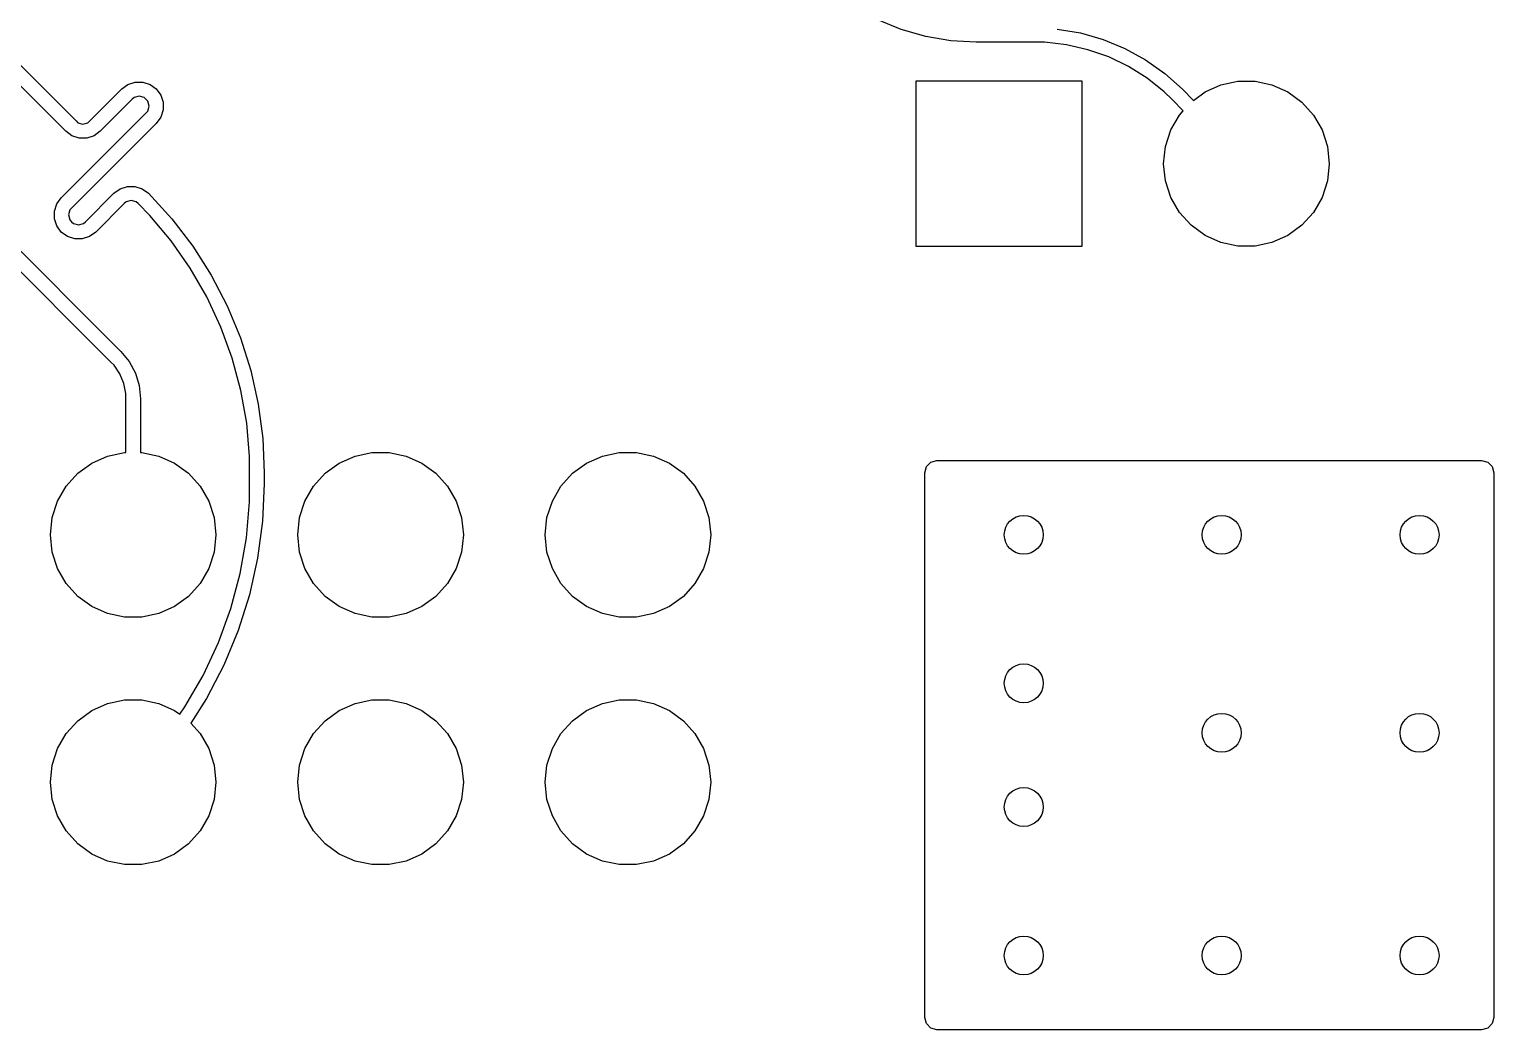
# Model space of a CAD drawing. Extents: x 6.5 to 8.1, y -3.85 to -2.25.
# Drawn here: x 7.508 to 8.1, y -3.85 to -3.446 of the extents above; entities that cross this region are included whole.
import ezdxf

# ---------------------------------------------------------------- set-up
doc = ezdxf.new("R2010")
doc.units = 0
doc.header["$MEASUREMENT"] = 0
doc.layers.add('BLACK', color=7, linetype='CONTINUOUS')

msp = doc.modelspace()

# ---------------------------------------------------------------- linework, layer by layer
at = {"layer": 'BLACK', "linetype": 'CONTINUOUS'}
for p, q in [((7.52272, -3.48689), (7.46291, -3.42709)), ((7.46709, -3.42291), (7.52689, -3.48272)), ((7.86048, -3.44581), (7.85097, -3.44187)), ((7.87036, -3.44865), (7.86048, -3.44581)), ((7.8805, -3.45038), (7.87036, -3.44865)), ((7.89077, -3.45095), (7.8805, -3.45038)), ((7.914, -3.45095), (7.89077, -3.45095)), ((7.89077, -3.45095), (7.89077, -3.45095)), ((7.89077, -3.45095), (7.89077, -3.45095)), ((7.91844, -3.45095), (7.914, -3.45095)), ((7.92728, -3.45195), (7.91844, -3.45095)), ((7.92352, -3.44558), (7.93292, -3.44718)), ((7.93292, -3.44718), (7.94209, -3.44982)), ((7.94209, -3.44982), (7.9509, -3.45347)), ((7.93594, -3.45393), (7.92728, -3.45195)), ((7.94433, -3.45686), (7.93594, -3.45393)), ((7.95234, -3.46072), (7.94433, -3.45686)), ((7.9509, -3.45347), (7.95924, -3.45808)), ((7.95986, -3.46545), (7.95234, -3.46072)), ((7.95924, -3.45808), (7.96702, -3.4636)), ((7.5454, -3.46979), (7.54789, -3.46798)), ((7.54789, -3.46798), (7.55081, -3.46703)), ((7.55081, -3.46703), (7.55389, -3.46703)), ((7.55389, -3.46703), (7.55682, -3.46798)), ((7.55682, -3.46798), (7.55931, -3.46979)), ((7.86654, -3.53346), (7.86654, -3.46654)), ((7.86654, -3.46654), (7.93346, -3.46654)), ((7.93346, -3.46654), (7.93346, -3.53346)), ((7.96681, -3.47099), (7.95986, -3.46545)), ((7.96702, -3.4636), (7.97413, -3.46995)), ((7.98327, -3.47102), (7.98966, -3.46817)), ((7.98966, -3.46817), (7.9965, -3.46672)), ((7.9965, -3.46672), (8.0035, -3.46672)), ((8.0035, -3.46672), (8.01034, -3.46817)), ((8.01034, -3.46817), (8.01673, -3.47102)), ((7.53246, -3.48272), (7.54539, -3.46979)), ((7.54957, -3.47396), (7.53664, -3.48689)), ((7.54539, -3.46979), (7.54539, -3.46979)), ((7.54539, -3.46979), (7.5454, -3.46979)), ((7.55032, -3.47322), (7.54957, -3.47396)), ((7.54957, -3.47396), (7.54957, -3.47396)), ((7.54957, -3.47396), (7.54957, -3.47396)), ((7.54957, -3.47396), (7.54957, -3.47396)), ((7.55235, -3.47267), (7.55032, -3.47322)), ((7.55439, -3.47322), (7.55235, -3.47267)), ((7.55514, -3.47396), (7.55439, -3.47322)), ((7.55588, -3.47471), (7.55514, -3.47396)), ((7.55514, -3.47396), (7.55514, -3.47396)), ((7.55514, -3.47396), (7.55514, -3.47396)), ((7.55514, -3.47396), (7.55514, -3.47396)), ((7.55514, -3.47396), (7.55514, -3.47396)), ((7.55514, -3.47396), (7.55514, -3.47396)), ((7.55514, -3.47396), (7.55514, -3.47396)), ((7.55643, -3.47675), (7.55588, -3.47471)), ((7.55931, -3.46979), (7.55931, -3.46979)), ((7.55931, -3.46979), (7.55931, -3.46979)), ((7.55931, -3.46979), (7.55931, -3.46979)), ((7.55931, -3.46979), (7.55931, -3.46979)), ((7.55931, -3.46979), (7.55931, -3.46979)), ((7.55931, -3.46979), (7.55931, -3.46979)), ((7.55931, -3.46979), (7.55931, -3.46979)), ((7.55931, -3.46979), (7.55931, -3.46979)), ((7.55931, -3.46979), (7.55932, -3.46979)), ((7.55932, -3.46979), (7.56112, -3.47228)), ((7.56112, -3.47228), (7.56208, -3.47521)), ((7.96995, -3.47413), (7.96681, -3.47099)), ((7.97446, -3.47863), (7.96995, -3.47413)), ((7.96995, -3.47413), (7.96995, -3.47413)), ((7.97413, -3.46995), (7.97413, -3.46995)), ((7.97413, -3.46995), (7.97859, -3.47442)), ((7.97859, -3.47442), (7.98327, -3.47102)), ((8.01673, -3.47102), (8.02239, -3.47513)), ((7.53734, -3.49733), (7.55514, -3.47953)), ((7.55514, -3.47953), (7.55588, -3.47879)), ((7.55514, -3.47953), (7.55514, -3.47953)), ((7.55588, -3.47879), (7.55643, -3.47675)), ((7.56208, -3.47829), (7.56112, -3.48122)), ((7.56208, -3.47521), (7.56208, -3.47829)), ((7.96943, -3.48639), (7.97293, -3.48033)), ((7.97293, -3.48033), (7.97446, -3.47863)), ((8.02239, -3.47513), (8.02707, -3.48033)), ((8.02707, -3.48033), (8.03057, -3.48639)), ((7.52689, -3.48272), (7.52689, -3.48272)), ((7.52689, -3.48272), (7.52689, -3.48272)), ((7.52689, -3.48272), (7.5269, -3.48273)), ((7.5269, -3.48273), (7.52764, -3.48347)), ((7.52764, -3.48347), (7.52968, -3.48401)), ((7.52968, -3.48401), (7.53172, -3.48347)), ((7.53172, -3.48347), (7.53246, -3.48272)), ((7.53246, -3.48272), (7.53246, -3.48272)), ((7.53246, -3.48272), (7.53246, -3.48272)), ((7.53246, -3.48272), (7.53246, -3.48272)), ((7.55931, -3.48371), (7.54151, -3.50151)), ((7.56112, -3.48122), (7.55931, -3.48371)), ((7.55931, -3.48371), (7.55931, -3.48371)), ((7.96727, -3.49304), (7.96943, -3.48639)), ((8.03057, -3.48639), (8.03273, -3.49304)), ((7.52272, -3.4869), (7.52272, -3.48689)), ((7.52521, -3.48871), (7.52272, -3.4869)), ((7.52814, -3.48966), (7.52521, -3.48871)), ((7.53122, -3.48966), (7.52814, -3.48966)), ((7.53415, -3.48871), (7.53122, -3.48966)), ((7.53663, -3.4869), (7.53415, -3.48871)), ((7.53664, -3.48689), (7.53663, -3.4869)), ((7.52092, -3.51374), (7.53733, -3.49733)), ((7.53733, -3.49733), (7.53734, -3.49733)), ((7.96654, -3.5), (7.96727, -3.49304)), ((8.03273, -3.49304), (8.03346, -3.5)), ((7.54151, -3.50151), (7.5251, -3.51792)), ((7.54151, -3.50151), (7.54151, -3.50151)), ((7.96727, -3.50696), (7.96654, -3.5)), ((8.03346, -3.5), (8.03273, -3.50696)), ((7.47581, -3.50663), (7.54502, -3.57584)), ((7.54221, -3.51195), (7.5447, -3.51014)), ((7.5447, -3.51014), (7.54763, -3.50919)), ((7.54763, -3.50919), (7.55071, -3.50919)), ((7.55071, -3.50919), (7.55363, -3.51014)), ((7.55363, -3.51014), (7.55612, -3.51195)), ((7.96943, -3.51361), (7.96727, -3.50696)), ((8.03273, -3.50696), (8.03057, -3.51361)), ((7.54084, -3.58002), (7.47163, -3.51081)), ((7.51816, -3.51916), (7.51911, -3.51624)), ((7.51911, -3.51624), (7.52092, -3.51375)), ((7.52092, -3.51375), (7.52092, -3.51374)), ((7.52092, -3.51374), (7.52092, -3.51374)), ((7.52092, -3.51374), (7.52092, -3.51374)), ((7.53067, -3.52349), (7.54221, -3.51195)), ((7.54638, -3.51613), (7.53484, -3.52766)), ((7.54221, -3.51195), (7.54221, -3.51195)), ((7.54221, -3.51195), (7.54221, -3.51195)), ((7.54221, -3.51195), (7.54221, -3.51195)), ((7.54221, -3.51195), (7.54221, -3.51195)), ((7.54713, -3.51538), (7.54638, -3.51613)), ((7.54638, -3.51613), (7.54638, -3.51613)), ((7.54917, -3.51483), (7.54713, -3.51538)), ((7.5512, -3.51538), (7.54917, -3.51483)), ((7.55195, -3.51613), (7.5512, -3.51538)), ((7.5567, -3.52088), (7.55195, -3.51613)), ((7.55195, -3.51613), (7.55195, -3.51613)), ((7.55195, -3.51613), (7.55195, -3.51613)), ((7.55195, -3.51613), (7.55195, -3.51613)), ((7.55612, -3.51195), (7.55613, -3.51195)), ((7.55613, -3.51195), (7.55613, -3.51195)), ((7.55613, -3.51195), (7.56555, -3.52223)), ((7.55613, -3.51195), (7.55613, -3.51195)), ((7.97293, -3.51967), (7.96943, -3.51361)), ((8.03057, -3.51361), (8.02707, -3.51967)), ((7.51816, -3.52224), (7.51816, -3.51916)), ((7.51911, -3.52517), (7.51816, -3.52224)), ((7.52435, -3.51867), (7.52381, -3.5207)), ((7.52381, -3.5207), (7.52435, -3.52274)), ((7.5251, -3.51792), (7.52435, -3.51867)), ((7.5251, -3.51792), (7.5251, -3.51792)), ((7.5251, -3.51792), (7.5251, -3.51792)), ((7.5251, -3.51792), (7.5251, -3.51792)), ((7.56535, -3.53118), (7.5567, -3.52088)), ((7.56555, -3.52223), (7.57404, -3.5333)), ((7.97761, -3.52487), (7.97293, -3.51967)), ((8.02707, -3.51967), (8.02239, -3.52487)), ((7.52092, -3.52766), (7.51911, -3.52517)), ((7.52094, -3.52767), (7.52092, -3.52766)), ((7.52092, -3.52766), (7.52092, -3.52766)), ((7.52092, -3.52766), (7.52092, -3.52766)), ((7.52092, -3.52766), (7.52092, -3.52766)), ((7.52092, -3.52766), (7.52092, -3.52766)), ((7.52092, -3.52766), (7.52092, -3.52766)), ((7.52092, -3.52766), (7.52092, -3.52766)), ((7.52092, -3.52766), (7.52092, -3.52766)), ((7.52092, -3.52766), (7.52092, -3.52766)), ((7.52092, -3.52766), (7.52092, -3.52766)), ((7.52342, -3.52947), (7.52094, -3.52767)), ((7.52435, -3.52274), (7.5251, -3.52349)), ((7.5251, -3.52349), (7.5251, -3.52349)), ((7.5251, -3.52349), (7.5251, -3.52349)), ((7.5251, -3.52349), (7.5251, -3.52349)), ((7.5251, -3.52349), (7.5251, -3.52349)), ((7.5251, -3.52349), (7.5251, -3.52349)), ((7.5251, -3.52349), (7.5251, -3.52349)), ((7.5251, -3.52349), (7.5251, -3.52349)), ((7.5251, -3.52349), (7.5251, -3.52349)), ((7.5251, -3.52349), (7.52585, -3.52423)), ((7.52585, -3.52423), (7.52789, -3.52478)), ((7.52789, -3.52478), (7.52992, -3.52423)), ((7.52992, -3.52423), (7.53067, -3.52349)), ((7.53067, -3.52349), (7.53067, -3.52349)), ((7.53484, -3.52766), (7.53235, -3.52947)), ((7.53484, -3.52766), (7.53484, -3.52766)), ((7.53484, -3.52766), (7.53484, -3.52766)), ((7.53484, -3.52766), (7.53484, -3.52766)), ((7.98327, -3.52898), (7.97761, -3.52487)), ((8.02239, -3.52487), (8.01673, -3.52898)), ((7.52634, -3.53042), (7.52342, -3.52947)), ((7.52942, -3.53043), (7.52634, -3.53042)), ((7.53235, -3.52947), (7.52942, -3.53043)), ((7.57306, -3.54219), (7.56535, -3.53118)), ((7.57404, -3.5333), (7.58153, -3.54506)), ((7.93346, -3.53346), (7.86654, -3.53346)), ((7.98966, -3.53183), (7.98327, -3.52898)), ((7.9965, -3.53328), (7.98966, -3.53183)), ((8.0035, -3.53328), (7.9965, -3.53328)), ((8.01034, -3.53183), (8.0035, -3.53328)), ((8.01673, -3.52898), (8.01034, -3.53183)), ((7.57978, -3.55384), (7.57306, -3.54219)), ((7.58153, -3.54506), (7.58797, -3.55743)), ((7.58546, -3.56602), (7.57978, -3.55384)), ((7.58797, -3.55743), (7.59331, -3.57032)), ((7.59006, -3.57866), (7.58546, -3.56602)), ((7.59331, -3.57032), (7.5975, -3.58362)), ((7.54232, -3.58149), (7.54084, -3.58002)), ((7.54084, -3.58002), (7.54084, -3.58002)), ((7.54464, -3.58496), (7.54232, -3.58149)), ((7.54502, -3.57584), (7.54839, -3.57995)), ((7.54839, -3.57995), (7.55089, -3.58463)), ((7.59354, -3.59164), (7.59006, -3.57866)), ((7.54623, -3.58882), (7.54464, -3.58496)), ((7.55089, -3.58463), (7.55243, -3.58971)), ((7.5975, -3.58362), (7.60052, -3.59724)), ((7.54705, -3.59291), (7.54623, -3.58882)), ((7.54705, -3.595), (7.54705, -3.59291)), ((7.55243, -3.58971), (7.55295, -3.595)), ((7.59588, -3.60488), (7.59354, -3.59164)), ((7.54705, -3.61672), (7.54705, -3.595)), ((7.54705, -3.595), (7.54705, -3.595)), ((7.55295, -3.595), (7.55295, -3.595)), ((7.55295, -3.595), (7.55295, -3.61672)), ((7.60052, -3.59724), (7.60234, -3.61107)), ((7.59705, -3.61828), (7.59588, -3.60488)), ((7.60234, -3.61107), (7.60295, -3.625)), ((7.53966, -3.61817), (7.5465, -3.61672)), ((7.5465, -3.61672), (7.54705, -3.61672)), ((7.55295, -3.61672), (7.5535, -3.61672)), ((7.5535, -3.61672), (7.56034, -3.61817)), ((7.63966, -3.61817), (7.6465, -3.61672)), ((7.6465, -3.61672), (7.6535, -3.61672)), ((7.6535, -3.61672), (7.66034, -3.61817)), ((7.73966, -3.61817), (7.7465, -3.61672)), ((7.7465, -3.61672), (7.7535, -3.61672)), ((7.7535, -3.61672), (7.76034, -3.61817)), ((7.52761, -3.62513), (7.53327, -3.62102)), ((7.53327, -3.62102), (7.53966, -3.61817)), ((7.56034, -3.61817), (7.56673, -3.62102)), ((7.56673, -3.62102), (7.57239, -3.62513)), ((7.59705, -3.625), (7.59705, -3.61828)), ((7.62761, -3.62513), (7.63327, -3.62102)), ((7.63327, -3.62102), (7.63966, -3.61817)), ((7.66034, -3.61817), (7.66673, -3.62102)), ((7.66673, -3.62102), (7.67239, -3.62513)), ((7.72761, -3.62513), (7.73327, -3.62102)), ((7.73327, -3.62102), (7.73966, -3.61817)), ((7.76034, -3.61817), (7.76673, -3.62102)), ((7.76673, -3.62102), (7.77239, -3.62513)), ((7.87, -3.62488), (7.87065, -3.62244)), ((7.87065, -3.62244), (7.87244, -3.62065)), ((7.87244, -3.62065), (7.87488, -3.62)), ((7.87488, -3.62), (8.0951, -3.62)), ((8.0951, -3.62), (8.09754, -3.62065)), ((8.09754, -3.62065), (8.09933, -3.62244)), ((8.09933, -3.62244), (8.09998, -3.62488)), ((7.52293, -3.63033), (7.52761, -3.62513)), ((7.57239, -3.62513), (7.57707, -3.63033)), ((7.59705, -3.62929), (7.59705, -3.625)), ((7.59705, -3.625), (7.59705, -3.625)), ((7.60295, -3.625), (7.60295, -3.625)), ((7.60295, -3.625), (7.60295, -3.62929)), ((7.62293, -3.63033), (7.62761, -3.62513)), ((7.67239, -3.62513), (7.67707, -3.63033)), ((7.72293, -3.63033), (7.72761, -3.62513)), ((7.77239, -3.62513), (7.77707, -3.63033)), ((7.87, -3.8451), (7.87, -3.62488)), ((8.09998, -3.62488), (8.09998, -3.8451)), ((7.51943, -3.63639), (7.52293, -3.63033)), ((7.57707, -3.63033), (7.58057, -3.63639)), ((7.59705, -3.63661), (7.59705, -3.62929)), ((7.60295, -3.62929), (7.60229, -3.64443)), ((7.60295, -3.62929), (7.60295, -3.62929)), ((7.61943, -3.63639), (7.62293, -3.63033)), ((7.67707, -3.63033), (7.68057, -3.63639)), ((7.71943, -3.63639), (7.72293, -3.63033)), ((7.77707, -3.63033), (7.78057, -3.63639)), ((7.51727, -3.64304), (7.51943, -3.63639)), ((7.58057, -3.63639), (7.58273, -3.64304)), ((7.59577, -3.65121), (7.59705, -3.63661)), ((7.61727, -3.64304), (7.61943, -3.63639)), ((7.68057, -3.63639), (7.68273, -3.64304)), ((7.71727, -3.64304), (7.71943, -3.63639)), ((7.78057, -3.63639), (7.78273, -3.64304)), ((7.51654, -3.65), (7.51727, -3.64304)), ((7.58273, -3.64304), (7.58346, -3.65)), ((7.60229, -3.64443), (7.60031, -3.65945)), ((7.61654, -3.65), (7.61727, -3.64304)), ((7.68273, -3.64304), (7.68346, -3.65)), ((7.71654, -3.65), (7.71727, -3.64304)), ((7.78273, -3.64304), (7.78346, -3.65)), ((7.51727, -3.65696), (7.51654, -3.65)), ((7.58346, -3.65), (7.58273, -3.65696)), ((7.59323, -3.66563), (7.59577, -3.65121)), ((7.61727, -3.65696), (7.61654, -3.65)), ((7.68346, -3.65), (7.68273, -3.65696)), ((7.71727, -3.65696), (7.71654, -3.65)), ((7.78346, -3.65), (7.78273, -3.65696)), ((7.51943, -3.66361), (7.51727, -3.65696)), ((7.58273, -3.65696), (7.58057, -3.66361)), ((7.61943, -3.66361), (7.61727, -3.65696)), ((7.68273, -3.65696), (7.68057, -3.66361)), ((7.71943, -3.66361), (7.71727, -3.65696)), ((7.78273, -3.65696), (7.78057, -3.66361)), ((7.52293, -3.66967), (7.51943, -3.66361)), ((7.58057, -3.66361), (7.57707, -3.66967)), ((7.60031, -3.65945), (7.59703, -3.67424)), ((7.62293, -3.66967), (7.61943, -3.66361)), ((7.68057, -3.66361), (7.67707, -3.66967)), ((7.72293, -3.66967), (7.71943, -3.66361)), ((7.78057, -3.66361), (7.77707, -3.66967)), ((7.52761, -3.67487), (7.52293, -3.66967)), ((7.57707, -3.66967), (7.57239, -3.67487)), ((7.58943, -3.67978), (7.59323, -3.66563)), ((7.62761, -3.67487), (7.62293, -3.66967)), ((7.67707, -3.66967), (7.67239, -3.67487)), ((7.72761, -3.67487), (7.72293, -3.66967)), ((7.77707, -3.66967), (7.77239, -3.67487)), ((7.53327, -3.67898), (7.52761, -3.67487)), ((7.57239, -3.67487), (7.56673, -3.67898)), ((7.59703, -3.67424), (7.59248, -3.68869)), ((7.63327, -3.67898), (7.62761, -3.67487)), ((7.67239, -3.67487), (7.66673, -3.67898)), ((7.73327, -3.67898), (7.72761, -3.67487)), ((7.77239, -3.67487), (7.76673, -3.67898)), ((7.53966, -3.68183), (7.53327, -3.67898)), ((7.5465, -3.68328), (7.53966, -3.68183)), ((7.56034, -3.68183), (7.5535, -3.68328)), ((7.56673, -3.67898), (7.56034, -3.68183)), ((7.58442, -3.69355), (7.58943, -3.67978)), ((7.63966, -3.68183), (7.63327, -3.67898)), ((7.6465, -3.68328), (7.63966, -3.68183)), ((7.66034, -3.68183), (7.6535, -3.68328)), ((7.66673, -3.67898), (7.66034, -3.68183)), ((7.73966, -3.68183), (7.73327, -3.67898)), ((7.7465, -3.68328), (7.73966, -3.68183)), ((7.76034, -3.68183), (7.7535, -3.68328)), ((7.76673, -3.67898), (7.76034, -3.68183)), ((7.5535, -3.68328), (7.5465, -3.68328)), ((7.6535, -3.68328), (7.6465, -3.68328)), ((7.7535, -3.68328), (7.7465, -3.68328)), ((7.57823, -3.70682), (7.58442, -3.69355)), ((7.59248, -3.68869), (7.58668, -3.70268)), ((7.58668, -3.70268), (7.57969, -3.71612)), ((7.57091, -3.71951), (7.57823, -3.70682)), ((7.53966, -3.71817), (7.5465, -3.71672)), ((7.5465, -3.71672), (7.5535, -3.71672)), ((7.5535, -3.71672), (7.56034, -3.71817)), ((7.57969, -3.71612), (7.5733, -3.72614)), ((7.63966, -3.71817), (7.6465, -3.71672)), ((7.6465, -3.71672), (7.6535, -3.71672)), ((7.6535, -3.71672), (7.66034, -3.71817)), ((7.73966, -3.71817), (7.7465, -3.71672)), ((7.7465, -3.71672), (7.7535, -3.71672)), ((7.7535, -3.71672), (7.76034, -3.71817)), ((7.52761, -3.72513), (7.53327, -3.72102)), ((7.53327, -3.72102), (7.53966, -3.71817)), ((7.56034, -3.71817), (7.56673, -3.72102)), ((7.56673, -3.72102), (7.5688, -3.72252)), ((7.5688, -3.72252), (7.57091, -3.71951)), ((7.62761, -3.72513), (7.63327, -3.72102)), ((7.63327, -3.72102), (7.63966, -3.71817)), ((7.66034, -3.71817), (7.66673, -3.72102)), ((7.66673, -3.72102), (7.67239, -3.72513)), ((7.72761, -3.72513), (7.73327, -3.72102)), ((7.73327, -3.72102), (7.73966, -3.71817)), ((7.76034, -3.71817), (7.76673, -3.72102)), ((7.76673, -3.72102), (7.77239, -3.72513)), ((7.52293, -3.73033), (7.52761, -3.72513)), ((7.5733, -3.72614), (7.57707, -3.73033)), ((7.62293, -3.73033), (7.62761, -3.72513)), ((7.67239, -3.72513), (7.67707, -3.73033)), ((7.72293, -3.73033), (7.72761, -3.72513)), ((7.77239, -3.72513), (7.77707, -3.73033)), ((7.51943, -3.73639), (7.52293, -3.73033)), ((7.57707, -3.73033), (7.58057, -3.73639)), ((7.61943, -3.73639), (7.62293, -3.73033)), ((7.67707, -3.73033), (7.68057, -3.73639)), ((7.71943, -3.73639), (7.72293, -3.73033)), ((7.77707, -3.73033), (7.78057, -3.73639)), ((7.51727, -3.74304), (7.51943, -3.73639)), ((7.58057, -3.73639), (7.58273, -3.74304)), ((7.61727, -3.74304), (7.61943, -3.73639)), ((7.68057, -3.73639), (7.68273, -3.74304)), ((7.71727, -3.74304), (7.71943, -3.73639)), ((7.78057, -3.73639), (7.78273, -3.74304)), ((7.51654, -3.75), (7.51727, -3.74304)), ((7.58273, -3.74304), (7.58346, -3.75)), ((7.61654, -3.75), (7.61727, -3.74304)), ((7.68273, -3.74304), (7.68346, -3.75)), ((7.71654, -3.75), (7.71727, -3.74304)), ((7.78273, -3.74304), (7.78346, -3.75)), ((7.51727, -3.75696), (7.51654, -3.75)), ((7.58346, -3.75), (7.58273, -3.75696)), ((7.61727, -3.75696), (7.61654, -3.75)), ((7.68346, -3.75), (7.68273, -3.75696)), ((7.71727, -3.75696), (7.71654, -3.75)), ((7.78346, -3.75), (7.78273, -3.75696)), ((7.51943, -3.76361), (7.51727, -3.75696)), ((7.58273, -3.75696), (7.58057, -3.76361)), ((7.61943, -3.76361), (7.61727, -3.75696)), ((7.68273, -3.75696), (7.68057, -3.76361)), ((7.71943, -3.76361), (7.71727, -3.75696)), ((7.78273, -3.75696), (7.78057, -3.76361)), ((7.52293, -3.76967), (7.51943, -3.76361)), ((7.58057, -3.76361), (7.57707, -3.76967)), ((7.62293, -3.76967), (7.61943, -3.76361)), ((7.68057, -3.76361), (7.67707, -3.76967)), ((7.72293, -3.76967), (7.71943, -3.76361)), ((7.78057, -3.76361), (7.77707, -3.76967)), ((7.52761, -3.77487), (7.52293, -3.76967)), ((7.57707, -3.76967), (7.57239, -3.77487)), ((7.62761, -3.77487), (7.62293, -3.76967)), ((7.67707, -3.76967), (7.67239, -3.77487)), ((7.72761, -3.77487), (7.72293, -3.76967)), ((7.77707, -3.76967), (7.77239, -3.77487)), ((7.53327, -3.77898), (7.52761, -3.77487)), ((7.57239, -3.77487), (7.56673, -3.77898)), ((7.63327, -3.77898), (7.62761, -3.77487)), ((7.67239, -3.77487), (7.66673, -3.77898)), ((7.73327, -3.77898), (7.72761, -3.77487)), ((7.77239, -3.77487), (7.76673, -3.77898)), ((7.53966, -3.78183), (7.53327, -3.77898)), ((7.5465, -3.78328), (7.53966, -3.78183)), ((7.56034, -3.78183), (7.5535, -3.78328)), ((7.56673, -3.77898), (7.56034, -3.78183)), ((7.63966, -3.78183), (7.63327, -3.77898)), ((7.6465, -3.78328), (7.63966, -3.78183)), ((7.66034, -3.78183), (7.6535, -3.78328)), ((7.66673, -3.77898), (7.66034, -3.78183)), ((7.73966, -3.78183), (7.73327, -3.77898)), ((7.7465, -3.78328), (7.73966, -3.78183)), ((7.76034, -3.78183), (7.7535, -3.78328)), ((7.76673, -3.77898), (7.76034, -3.78183)), ((7.5535, -3.78328), (7.5465, -3.78328)), ((7.6535, -3.78328), (7.6465, -3.78328)), ((7.7535, -3.78328), (7.7465, -3.78328)), ((7.87065, -3.84754), (7.87, -3.8451)), ((7.87244, -3.84933), (7.87065, -3.84754)), ((8.09933, -3.84754), (8.09754, -3.84933)), ((8.09998, -3.8451), (8.09933, -3.84754)), ((7.87488, -3.84998), (7.87244, -3.84933)), ((8.0951, -3.84998), (7.87488, -3.84998)), ((8.09754, -3.84933), (8.0951, -3.84998))]:
    msp.add_line(p, q, dxfattribs=at)
at = {"layer": 'BLACK'}
for centre in [(7.91, -3.65), (7.99, -3.65), (8.07, -3.65), (7.91, -3.71), (7.99, -3.73), (8.07, -3.73), (7.91, -3.76), (7.91, -3.82), (7.99, -3.82), (8.07, -3.82)]:
    msp.add_circle(centre, 0.00787, dxfattribs=at)

doc.saveas('drawing.dxf')
